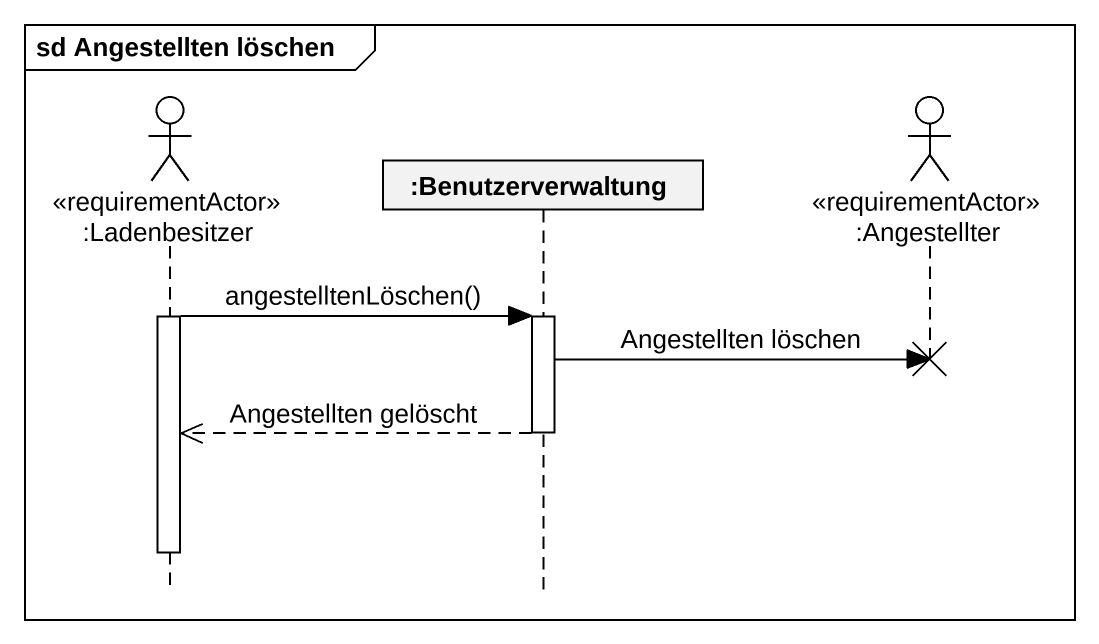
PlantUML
@startuml
mainframe sd Angestellten löschen
hide footbox
actor ":Ladenbesitzer" as Ladenbesitzer <<requirementActor>>
participant ":Benutzerverwaltung" as Benutzerverwaltung
actor ":Angestellter" as Angestellter <<requirementActor>>

activate Ladenbesitzer
Ladenbesitzer -> Benutzerverwaltung : angestelltenLöschen()
activate Benutzerverwaltung
Benutzerverwaltung -> Angestellter !! : Angestellten löschen
Benutzerverwaltung -->> Ladenbesitzer : Angestellten gelöscht
deactivate Benutzerverwaltung
deactivate Ladenbesitzer
@enduml
